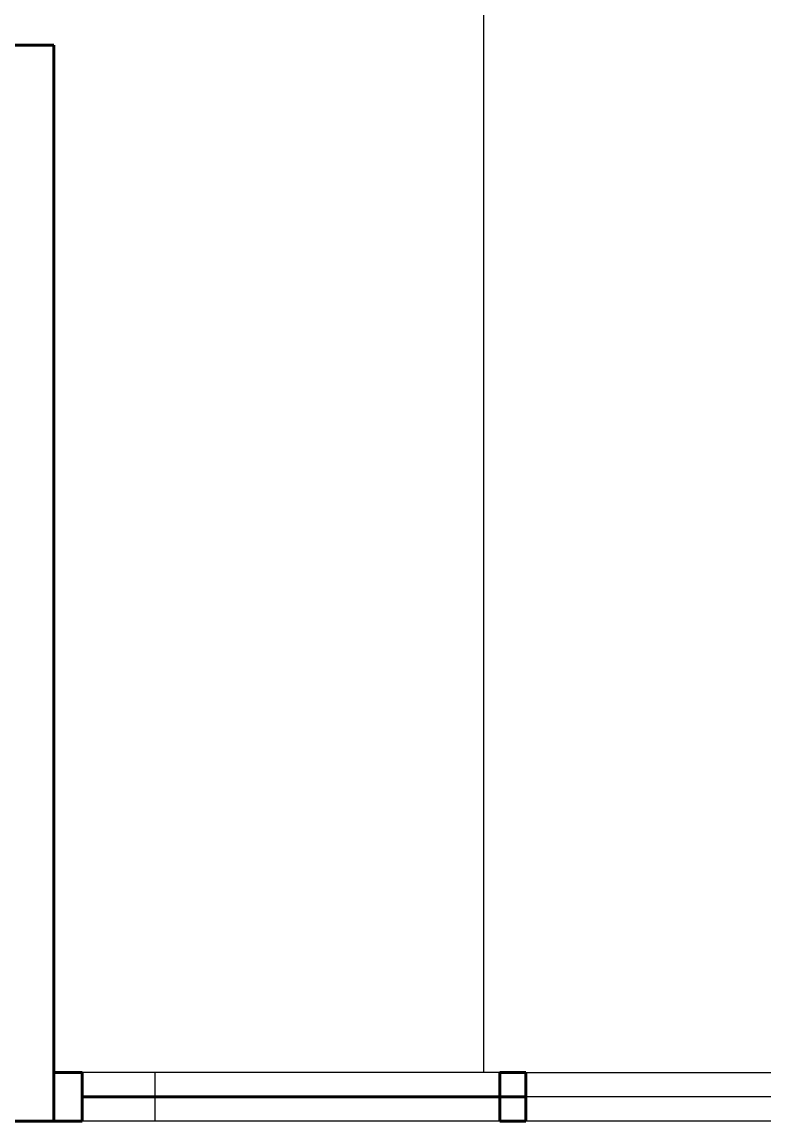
# Model space of a CAD drawing. Header units: metres. Extents: x 244.4 to 340.3, y -4.1 to 64.3.
# Drawn here: x 253.475 to 255.767, y 50.142 to 53.539 of the extents above; entities that cross this region are included whole.
import ezdxf

# ---------------------------------------------------------------- set-up
doc = ezdxf.new("R2010")
doc.units = ezdxf.units.M
doc.layers.add('A-WALL', color=6, linetype='Continuous', lineweight=60)
doc.layers.add('Edges', color=7, linetype='Continuous')

msp = doc.modelspace()

# ---------------------------------------------------------------- linework, layer by layer
at = {"layer": 'A-WALL'}
for p, q in [((253.4235, 53.4671), (253.5735, 53.4671)), ((253.5735, 53.4671), (253.5735, 50.1423)), ((253.5735, 53.4671), (253.5735, 50.2923)), ((253.6609, 50.2923), (253.5735, 50.2923)), ((253.6609, 50.2923), (253.6609, 50.1423)), ((255.0309, 50.2923), (254.9509, 50.2923)), ((254.9509, 50.2923), (254.9509, 50.1423)), ((255.0309, 50.2923), (255.0309, 50.1423)), ((255.0309, 50.2173), (253.6609, 50.2173)), ((253.6609, 50.1423), (253.4235, 50.1423)), ((255.0309, 50.1423), (254.9509, 50.1423))]:
    msp.add_line(p, q, dxfattribs=at)
at = {"layer": 'Edges'}
for p, q in [((254.902, 50.2923), (254.902, 55.6523)), ((253.8856, 50.2923), (253.6609, 50.2923)), ((253.8856, 50.2923), (253.8856, 50.1423)), ((254.902, 50.2923), (253.8856, 50.2923)), ((254.9509, 50.2923), (254.902, 50.2923)), ((257.9758, 50.2173), (255.0309, 50.2173)), ((254.9509, 50.1423), (253.6609, 50.1423))]:
    msp.add_line(p, q, dxfattribs=at)
msp.add_lwpolyline([(255.0309, 50.2923), (257.9758, 50.2923), (257.9758, 50.1423), (255.0309, 50.1423)], close=True, dxfattribs=at)

doc.saveas('drawing.dxf')
